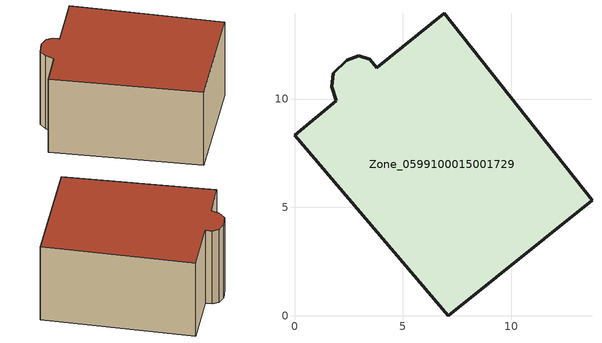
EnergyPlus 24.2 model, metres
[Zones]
Zone_0599100015001729
 floor ground (C_G): 1.72,10.57 1.78,11.18 2.41,11.79 2.97,11.99 3.48,11.83 3.79,11.44 6.91,13.95 13.73,5.33 7.09,0 0,8.32 1.93,9.92 z0.88
 wall outside (C_F): 7.09,0 13.73,5.33 6.91,13.95 3.79,11.44 3.48,11.83 2.97,11.99 2.41,11.79 1.78,11.18 1.72,10.57 1.93,9.92 0,8.32 7.09,0 z0.88:7.11
 roof outside (C_R): 1.72,10.57 1.93,9.92 0,8.32 7.09,0 13.73,5.33 6.91,13.95 3.79,11.44 3.48,11.83 2.97,11.99 2.41,11.79 1.78,11.18 z7.11
[BUILDING]
Pand.0599100015001729: North Axis=0; Terrain=City; Loads Convergence Tolerance Value=0.04; Temperature Convergence Tolerance Value=0.4; Solar Distribution=FullExterior; Maximum Number of Warmup Days=25; Minimum Number of Warmup Days=1
[Site:Location]
Rotterdam.The.Hague.AP_ZH_NLD Design_Conditions: Latitude=51.96; Longitude=4.45; Time Zone=1; Elevation=-4.5
[SITE:GROUNDTEMPERATURE:BUILDINGSURFACE]
18, 18, 18, 18, 18, 18, 18, 18, 18, 18, 18, 18
[MATERIAL] Thermal Absorptance=0.9; Solar Absorptance=0.7; Visible Absorptance=0.7
Name | Roughness | Thickness | Conductivity | Density | Specific Heat
G.TC.1975-1991 | MediumSmooth | 0.15 | 0.288461 | 540 | 1210
F.TC.1975-1991 | Rough | 0.3 | 0.230769 | 1920 | 840
R.TC.1975-1991 | MediumRough | 0.2 | 0.153846 | 1500 | 1000
[CONSTRUCTION]
C_G: G.TC.1975-1991
C_F: F.TC.1975-1991
C_R: R.TC.1975-1991
[ZONE]
Zone_0599100015001729: Type=1; Multiplier=1; Ceiling Height=Autocalculate; Volume=Autocalculate; Floor Area=autocalculate; Part of Total Floor Area=Yes
[ZONEINFILTRATION:DESIGNFLOWRATE]
Infil_Zone_0599100015001729: Zone or ZoneList or Space or SpaceList=Zone_0599100015001729; Schedule=AlwaysOn; Design Flow Rate Calculation Method=Flow/Area; Flow Rate per Floor Area=0.003; Constant Term Coefficient=1; Temperature Term Coefficient=0; Velocity Term Coefficient=0; Velocity Squared Term Coefficient=0
[HVACTEMPLATE:ZONE:IDEALLOADSAIRSYSTEM]
Zone_0599100015001729: Maximum Heating Supply Air Temperature=50; Minimum Cooling Supply Air Temperature=13; Maximum Heating Supply Air Humidity Ratio=0.0156; Minimum Cooling Supply Air Humidity Ratio=0.0077; Heating Limit=NoLimit; Cooling Limit=NoLimit; Dehumidification Control Type=ConstantSensibleHeatRatio; Cooling Sensible Heat Ratio=0.7; Dehumidification Setpoint=60; Humidification Control Type=None; Humidification Setpoint=30; Outdoor Air Method=None; Outdoor Air Flow Rate per Person=0.00944; Outdoor Air Flow Rate per Zone Floor Area=0; Outdoor Air Flow Rate per Zone=0; Demand Controlled Ventilation Type=None; Outdoor Air Economizer Type=NoEconomizer; Heat Recovery Type=None; Sensible Heat Recovery Effectiveness=0.7; Latent Heat Recovery Effectiveness=0.65
[ZONECONTROL:THERMOSTAT]
ThermostatControl_Zone_0599100015001729: Zone or ZoneList=Zone_0599100015001729; Control Type Schedule=DualSetpointControlType; Control 1=Thermostat_Zone_0599100015001729; Temperature Difference Between Cutout And Setpoint=0
[THERMOSTATSETPOINT:DUALSETPOINT]
Thermostat_Zone_0599100015001729: Heating Setpoint Temperature Schedule=HeatingSetpoint_Zone_0599100015001729; Cooling Setpoint Temperature Schedule=CoolingSetpoint_Zone_0599100015001729
[SCHEDULE:COMPACT]
HeatingSetpoint_Zone_0599100015001729: Through: 12/31, For: AllDays, Until: 24:00, 21
CoolingSetpoint_Zone_0599100015001729: Through: 12/31, For: AllDays, Until: 24:00, 24
DualSetpointControlType: Through: 12/31, For: AllDays, Until: 24:00, 4
AlwaysOn: Through: 12/31, For: AllDays, Until: 24:00, 1
